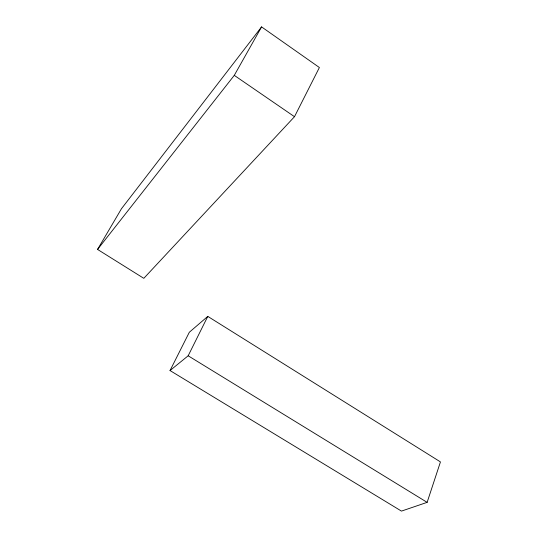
<?xml version="1.0" encoding="UTF-8"?>
<svg xmlns="http://www.w3.org/2000/svg" width="538" height="538" viewBox="0 0 538 538"><rect width="100%" height="100%" fill="white"/><g stroke="black" fill="none" stroke-linecap="round" stroke-linejoin="round"><path stroke-width="0.81" d="M427.132 502.358L440.447 461.907L207.782 316.384L189.322 332.262L170.028 370.548L401.462 511.1L427.132 502.358L188.172 355.786L170.028 370.548M188.172 355.786L207.782 316.384M294.494 116.699L319.39 67.519L261.576 26.9L121.447 208.751L97.553 249.424L143.807 278.334L294.494 116.699L234.279 75.36L261.576 26.9M97.553 249.424L234.279 75.36"/></g></svg>
